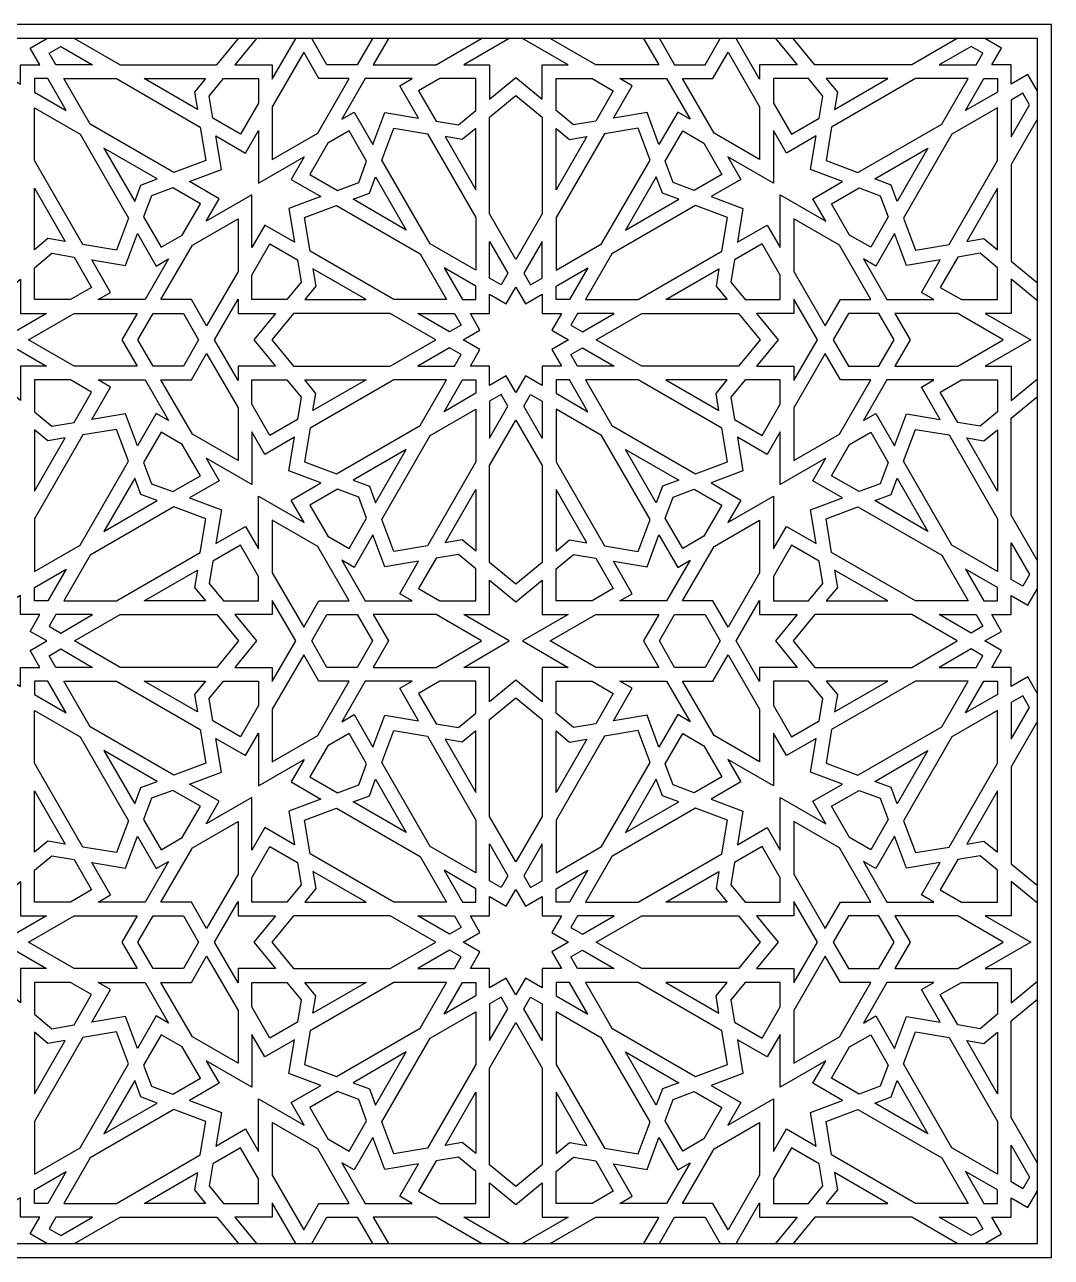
# Model space of a CAD drawing. Extents: x 1064 to 2722, y -963 to 3.
# Drawn here: x 1917 to 2722, y -963 to 3 of the extents above; entities that cross this region are included whole.
import ezdxf

# ---------------------------------------------------------------- set-up
doc = ezdxf.new("R2010")
doc.units = 0
doc.layers.add('LAYER_05', color=7, linetype='CONTINUOUS')

msp = doc.modelspace()

# ---------------------------------------------------------------- linework, layer by layer
at = {"layer": 'LAYER_05'}
for points in [[(1063.95, -963.33), (2721.77, -963.33), (2721.77, 2.96), (1063.95, 2.96)], [(1074.77, -952.51), (2710.94, -952.51), (2710.94, -7.86), (1074.77, -7.86)], [(1969.89, -28.5), (1941.11, -28.5), (1935.84, -19.38), (1944.97, -14.11)], [(2135.47, -18.69), (2110.82, -61.37), (2110.82, -102.66), (2146.58, -82.01), (2171.22, -39.33), (2147.39, -39.33)], [(2468.33, -18.69), (2492.98, -61.37), (2492.98, -102.66), (2457.23, -82.01), (2432.58, -39.33), (2456.42, -39.33)], [(2633.91, -28.5), (2662.69, -28.5), (2667.96, -19.38), (2658.84, -14.11)], [(1949.25, -64.26), (1934.86, -39.33), (1924.32, -39.33), (1924.32, -49.86)], [(2054.36, -77.27), (2058.75, -103.64), (2033.71, -113.02), (1968, -75.08), (1947.36, -39.33), (1988.64, -39.33)], [(2010.29, -39.33), (2058.51, -39.33), (2049.8, -49.91), (2052.05, -63.44)], [(2061.28, -52.99), (2072.53, -39.33), (2100, -39.33), (2100, -58.47), (2085.86, -82.96), (2064.19, -70.45)], [(2199.12, -65.99), (2225.49, -70.39), (2210.79, -44.94), (2220.51, -39.33), (2183.72, -39.33), (2165.32, -71.19), (2175.04, -65.58), (2189.73, -91.03)], [(2225.58, -48.9), (2239.31, -72.69), (2256.77, -75.6), (2270.44, -64.35), (2270.44, -39.33), (2242.16, -39.33)], [(2378.22, -48.9), (2364.49, -72.69), (2347.03, -75.6), (2333.37, -64.35), (2333.37, -39.33), (2361.64, -39.33)], [(2404.69, -65.99), (2378.32, -70.39), (2393.01, -44.94), (2383.29, -39.33), (2420.08, -39.33), (2438.48, -71.19), (2428.76, -65.58), (2414.07, -91.03)], [(2542.52, -52.99), (2531.27, -39.33), (2503.8, -39.33), (2503.8, -58.47), (2517.94, -82.96), (2539.61, -70.45)], [(2549.45, -77.27), (2545.05, -103.64), (2570.09, -113.02), (2635.8, -75.08), (2656.45, -39.33), (2615.16, -39.33)], [(2593.52, -39.33), (2545.29, -39.33), (2554, -49.91), (2551.75, -63.44)], [(2654.55, -64.26), (2668.94, -39.33), (2679.48, -39.33), (2679.48, -49.86)], [(2322.54, -145.34), (2301.9, -181.09), (2281.26, -145.34), (2281.26, -69.46), (2301.9, -52.47), (2322.54, -69.46)], [(2690.3, -56.11), (2690.3, -84.9), (2704.7, -59.97), (2699.43, -50.84)], [(1924.32, -62.36), (1960.08, -83), (1998.02, -148.72), (1988.64, -173.75), (1962.26, -169.36), (1924.32, -103.64)], [(2679.48, -62.36), (2643.73, -83), (2605.79, -148.72), (2615.17, -173.75), (2641.54, -169.36), (2679.48, -103.64)], [(2148.91, -131.86), (2123.87, -141.24), (2128.26, -167.61), (2104.94, -154.14), (2094.76, -171.77), (2094.76, -130.48), (2059.01, -151.13), (2069.18, -133.5), (2045.85, -120.03), (2070.89, -110.65), (2066.5, -84.28), (2089.82, -97.75), (2100, -80.12), (2100, -121.4), (2135.75, -100.76), (2125.58, -118.39)], [(2140.36, -114.43), (2162.03, -126.94), (2178.61, -120.73), (2184.82, -104.15), (2171.08, -80.36), (2154.5, -89.94)], [(2232.5, -82.53), (2270.44, -148.24), (2270.44, -189.52), (2234.68, -168.88), (2196.74, -103.17), (2206.12, -78.13)], [(2246.32, -84.83), (2270.44, -126.59), (2270.44, -78.37), (2259.85, -87.08)], [(2371.31, -82.53), (2333.37, -148.24), (2333.37, -189.52), (2369.12, -168.88), (2407.06, -103.17), (2397.68, -78.13)], [(2357.48, -84.83), (2333.37, -126.59), (2333.37, -78.37), (2343.95, -87.08)], [(2463.44, -114.43), (2441.77, -126.94), (2425.2, -120.73), (2418.99, -104.15), (2432.72, -80.36), (2449.3, -89.94)], [(2454.9, -131.86), (2479.93, -141.24), (2475.54, -167.61), (2498.87, -154.14), (2509.04, -171.77), (2509.04, -130.48), (2544.8, -151.13), (2534.62, -133.5), (2557.95, -120.03), (2532.91, -110.65), (2537.31, -84.28), (2513.98, -97.75), (2503.8, -80.12), (2503.8, -121.4), (2468.05, -100.76), (2478.23, -118.39)], [(2020.59, -117.94), (1978.82, -93.83), (2002.94, -135.59), (2007.75, -122.75)], [(2583.21, -117.94), (2624.98, -93.83), (2600.87, -135.59), (2596.06, -122.75)], [(1924.32, -173.52), (1924.32, -125.29), (1948.44, -167.06), (1934.91, -164.8)], [(2016.15, -131.16), (2009.94, -147.73), (2023.68, -171.52), (2040.26, -161.95), (2054.4, -137.46), (2032.73, -124.95)], [(2215.94, -158.06), (2174.17, -133.95), (2187.01, -129.13), (2191.82, -116.29)], [(2387.87, -158.06), (2429.63, -133.95), (2416.79, -129.13), (2411.98, -116.29)], [(2587.65, -131.16), (2593.86, -147.73), (2580.12, -171.52), (2563.54, -161.95), (2549.4, -137.46), (2571.08, -124.95)], [(2679.48, -173.52), (2679.48, -125.29), (2655.37, -167.06), (2668.89, -164.8)], [(2140.4, -174.62), (2136.01, -148.25), (2161.05, -138.86), (2226.76, -176.81), (2247.4, -212.56), (2206.12, -212.56)], [(2463.4, -174.62), (2467.79, -148.25), (2442.76, -138.86), (2377.04, -176.81), (2356.4, -212.56), (2397.68, -212.56)], [(2048.18, -169.87), (2083.94, -149.23), (2083.94, -190.51), (2059.29, -233.2), (2047.37, -212.56), (2023.54, -212.56)], [(2555.62, -169.87), (2519.87, -149.23), (2519.87, -190.51), (2544.51, -233.2), (2556.43, -212.56), (2580.27, -212.56)], [(1995.64, -185.89), (2005.03, -160.86), (2019.72, -186.31), (2029.44, -180.69), (2011.04, -212.56), (1974.25, -212.56), (1983.97, -206.95), (1969.27, -181.5)], [(2608.16, -185.89), (2598.78, -160.86), (2584.09, -186.31), (2574.37, -180.69), (2592.76, -212.56), (2629.56, -212.56), (2619.84, -206.95), (2634.53, -181.5)], [(2094.76, -212.56), (2094.76, -193.41), (2108.9, -168.92), (2130.57, -181.44), (2133.48, -198.89), (2122.23, -212.56)], [(2295.65, -191.92), (2290.38, -201.04), (2281.26, -195.77), (2281.26, -166.99)], [(2308.15, -191.92), (2313.42, -201.04), (2322.54, -195.77), (2322.54, -166.99)], [(2509.04, -212.56), (2509.04, -193.41), (2494.91, -168.92), (2473.24, -181.44), (2470.33, -198.89), (2481.58, -212.56)], [(1924.32, -212.56), (1924.32, -187.54), (1937.99, -176.29), (1955.45, -179.2), (1969.18, -202.99), (1952.6, -212.56)], [(2679.48, -212.56), (2679.48, -187.54), (2665.82, -176.29), (2648.36, -179.2), (2634.62, -202.99), (2651.2, -212.56)], [(2136.25, -212.56), (2184.47, -212.56), (2142.71, -188.44), (2144.96, -201.97)], [(2245.51, -187.63), (2259.9, -212.56), (2270.44, -212.56), (2270.44, -202.02)], [(2358.3, -187.63), (2343.9, -212.56), (2333.37, -212.56), (2333.37, -202.02)], [(2467.56, -212.56), (2419.33, -212.56), (2461.1, -188.44), (2458.84, -201.97)], [(1892.86, -274.61), (1872.22, -291.6), (1872.22, -264.67), (1851.86, -264.67), (1887.62, -244.02), (1851.86, -223.38), (1872.22, -223.38), (1872.22, -196.44), (1892.86, -213.44), (1913.5, -196.44), (1913.5, -223.38), (1933.85, -223.38), (1898.1, -244.02), (1933.85, -264.67), (1913.5, -264.67), (1913.5, -291.6)], [(2273.7, -251.58), (2260.62, -244.02), (2273.7, -236.47), (2266.15, -223.38), (2281.26, -223.38), (2281.26, -208.27), (2294.35, -215.83), (2301.9, -202.74), (2309.46, -215.83), (2322.54, -208.27), (2322.54, -223.38), (2337.65, -223.38), (2330.1, -236.47), (2343.19, -244.02), (2330.1, -251.58), (2337.65, -264.67), (2322.54, -264.67), (2322.54, -279.78), (2309.46, -272.22), (2301.9, -285.31), (2294.35, -272.22), (2281.26, -279.78), (2281.26, -264.67), (2266.15, -264.67)], [(2096.33, -244.02), (2113.32, -264.67), (2083.94, -264.67), (2083.94, -275.89), (2065.54, -244.02), (2083.94, -212.16), (2083.94, -223.38), (2113.32, -223.38)], [(2507.47, -244.02), (2490.48, -264.67), (2519.87, -264.67), (2519.87, -275.89), (2538.26, -244.02), (2519.87, -212.16), (2519.87, -223.38), (2490.48, -223.38)], [(1919.75, -244.02), (1955.5, -223.38), (2004.79, -223.38), (1992.87, -244.02), (2004.79, -264.67), (1955.5, -264.67)], [(2053.04, -244.02), (2041.12, -264.67), (2017.29, -264.67), (2005.37, -244.02), (2017.29, -223.38), (2041.12, -223.38)], [(2127.34, -264.67), (2203.22, -264.67), (2238.97, -244.02), (2203.22, -223.38), (2127.34, -223.38), (2110.35, -244.02)], [(2258.92, -232.51), (2249.79, -237.77), (2224.86, -223.38), (2253.65, -223.38)], [(2344.88, -232.51), (2354.01, -237.77), (2378.94, -223.38), (2350.15, -223.38)], [(2476.47, -264.67), (2400.58, -264.67), (2364.83, -244.02), (2400.58, -223.38), (2476.47, -223.38), (2493.46, -244.02)], [(2550.76, -244.02), (2562.68, -264.67), (2586.51, -264.67), (2598.43, -244.02), (2586.51, -223.38), (2562.68, -223.38)], [(2684.06, -244.02), (2648.3, -223.38), (2599.01, -223.38), (2610.93, -244.02), (2599.01, -264.67), (2648.3, -264.67)], [(2224.86, -264.67), (2253.65, -264.67), (2258.92, -255.54), (2249.79, -250.27)], [(2378.94, -264.67), (2350.15, -264.67), (2344.88, -255.54), (2354.01, -250.27)], [(2083.94, -338.82), (2048.18, -318.18), (2023.54, -275.49), (2047.37, -275.49), (2059.29, -254.85), (2083.94, -297.53)], [(2519.87, -338.82), (2555.62, -318.18), (2580.27, -275.49), (2556.43, -275.49), (2544.51, -254.85), (2519.87, -297.53)], [(1937.99, -311.76), (1955.45, -308.85), (1969.18, -285.06), (1952.6, -275.49), (1924.32, -275.49), (1924.32, -300.51)], [(1995.64, -302.15), (1969.27, -306.55), (1983.97, -281.1), (1974.25, -275.49), (2011.04, -275.49), (2029.44, -307.35), (2019.72, -301.74), (2005.03, -327.19)], [(2094.76, -275.49), (2122.23, -275.49), (2133.48, -289.15), (2130.57, -306.61), (2108.9, -319.12), (2094.76, -294.63)], [(2140.4, -313.43), (2136.01, -339.8), (2161.05, -349.18), (2226.76, -311.24), (2247.4, -275.49), (2206.12, -275.49)], [(2136.25, -275.49), (2184.47, -275.49), (2142.71, -299.6), (2144.96, -286.08)], [(2245.51, -300.42), (2259.9, -275.49), (2270.44, -275.49), (2270.44, -286.02)], [(2358.3, -300.42), (2343.9, -275.49), (2333.37, -275.49), (2333.37, -286.02)], [(2397.68, -275.49), (2356.4, -275.49), (2377.04, -311.24), (2442.76, -349.18), (2467.79, -339.8), (2463.4, -313.43)], [(2467.56, -275.49), (2419.33, -275.49), (2461.1, -299.6), (2458.84, -286.08)], [(2509.04, -275.49), (2481.58, -275.49), (2470.33, -289.15), (2473.24, -306.61), (2494.91, -319.12), (2509.04, -294.63)], [(2608.16, -302.15), (2634.53, -306.55), (2619.84, -281.1), (2629.56, -275.49), (2592.76, -275.49), (2574.37, -307.35), (2584.09, -301.74), (2598.78, -327.19)], [(2665.82, -311.76), (2648.36, -308.85), (2634.62, -285.06), (2651.2, -275.49), (2679.48, -275.49), (2679.48, -300.51)], [(2295.65, -296.13), (2290.38, -287.01), (2281.26, -292.27), (2281.26, -321.06)], [(2313.42, -287.01), (2322.54, -292.27), (2322.54, -321.06), (2308.15, -296.13)], [(2196.74, -384.88), (2234.68, -319.16), (2270.44, -298.52), (2270.44, -339.81), (2232.5, -405.52), (2206.12, -409.91)], [(2397.68, -409.91), (2407.06, -384.88), (2369.12, -319.16), (2333.37, -298.52), (2333.37, -339.81), (2371.31, -405.52)], [(2322.54, -418.59), (2301.9, -435.58), (2281.26, -418.59), (2281.26, -342.71), (2301.9, -306.95), (2322.54, -342.71)], [(1988.64, -314.29), (1962.26, -318.69), (1924.32, -384.4), (1924.32, -425.69), (1960.08, -405.04), (1998.02, -339.33)], [(1934.91, -323.24), (1924.32, -314.53), (1924.32, -362.76), (1948.44, -320.99)], [(2016.15, -356.89), (2032.73, -363.1), (2054.4, -350.59), (2040.26, -326.1), (2023.68, -316.53), (2009.94, -340.32)], [(2045.85, -368.02), (2070.89, -377.4), (2066.5, -403.77), (2089.82, -390.3), (2100, -407.93), (2100, -366.64), (2135.75, -387.29), (2125.58, -369.66), (2148.91, -356.19), (2123.87, -346.81), (2128.26, -320.44), (2104.94, -333.91), (2094.76, -316.28), (2094.76, -357.56), (2059.01, -336.92), (2069.18, -354.55)], [(2532.91, -377.4), (2557.95, -368.02), (2534.62, -354.55), (2544.8, -336.92), (2509.04, -357.56), (2509.04, -316.28), (2498.87, -333.91), (2475.54, -320.44), (2479.93, -346.81), (2454.9, -356.19), (2478.23, -369.66), (2468.05, -387.29), (2503.8, -366.64), (2503.8, -407.93), (2513.98, -390.3), (2537.31, -403.77)], [(2587.65, -356.89), (2571.08, -363.1), (2549.4, -350.59), (2563.54, -326.1), (2580.12, -316.53), (2593.86, -340.32)], [(2615.17, -314.29), (2641.54, -318.69), (2679.48, -384.4), (2679.48, -425.69), (2643.73, -405.04), (2605.79, -339.33)], [(2668.89, -323.24), (2679.48, -314.53), (2679.48, -362.76), (2655.37, -320.99)], [(2191.82, -371.75), (2215.94, -329.99), (2174.17, -354.1), (2187.01, -358.91)], [(2387.87, -329.99), (2429.63, -354.1), (2416.79, -358.91), (2411.98, -371.75)], [(2007.75, -365.3), (2002.94, -352.45), (1978.82, -394.22), (2020.59, -370.11)], [(2596.06, -365.3), (2600.87, -352.45), (2624.98, -394.22), (2583.21, -370.11)], [(2171.08, -407.68), (2184.82, -383.89), (2178.61, -367.32), (2162.03, -361.11), (2140.36, -373.62), (2154.5, -398.11)], [(2246.32, -403.22), (2270.44, -361.45), (2270.44, -409.68), (2259.85, -400.96)], [(2333.37, -361.45), (2333.37, -409.68), (2343.95, -400.96), (2357.48, -403.22)], [(2432.72, -407.68), (2418.99, -383.89), (2425.2, -367.32), (2441.77, -361.11), (2463.44, -373.62), (2449.3, -398.11)], [(1968, -412.97), (1947.36, -448.72), (1988.64, -448.72), (2054.36, -410.78), (2058.75, -384.41), (2033.71, -375.03)], [(2635.8, -412.97), (2656.45, -448.72), (2615.16, -448.72), (2549.45, -410.78), (2545.05, -384.41), (2570.09, -375.03)], [(2146.58, -406.03), (2110.82, -385.39), (2110.82, -426.67), (2135.47, -469.36), (2147.39, -448.72), (2171.22, -448.72)], [(2492.98, -385.39), (2492.98, -426.67), (2468.33, -469.36), (2456.42, -448.72), (2432.58, -448.72), (2457.23, -406.03)], [(2085.86, -405.09), (2064.19, -417.6), (2061.28, -435.05), (2072.53, -448.72), (2100, -448.72), (2100, -429.57)], [(2199.12, -422.05), (2189.73, -397.02), (2175.04, -422.47), (2165.32, -416.86), (2183.72, -448.72), (2220.51, -448.72), (2210.79, -443.11), (2225.49, -417.66)], [(2404.69, -422.05), (2414.07, -397.02), (2428.76, -422.47), (2438.48, -416.86), (2420.08, -448.72), (2383.29, -448.72), (2393.01, -443.11), (2378.32, -417.66)], [(2503.8, -448.72), (2531.27, -448.72), (2542.52, -435.05), (2539.61, -417.6), (2517.94, -405.09), (2503.8, -429.57)], [(2690.3, -431.93), (2690.3, -403.15), (2704.7, -428.08), (2699.43, -437.2)], [(2225.58, -439.15), (2242.16, -448.72), (2270.44, -448.72), (2270.44, -423.7), (2256.77, -412.45), (2239.31, -415.36)], [(2378.22, -439.15), (2361.64, -448.72), (2333.37, -448.72), (2333.37, -423.7), (2347.03, -412.45), (2364.49, -415.36)], [(1924.32, -438.18), (1949.25, -423.79), (1934.86, -448.72), (1924.32, -448.72)], [(2049.8, -438.13), (2058.51, -448.72), (2010.29, -448.72), (2052.05, -424.61)], [(2545.29, -448.72), (2593.52, -448.72), (2551.75, -424.61), (2554, -438.13)], [(2679.48, -438.18), (2654.55, -423.79), (2668.94, -448.72), (2679.48, -448.72)], [(2296.66, -480.18), (2260.91, -459.54), (2281.26, -459.54), (2281.26, -432.61), (2301.9, -449.6), (2322.54, -432.61), (2322.54, -459.54), (2342.9, -459.54), (2307.14, -480.18), (2342.9, -500.83), (2322.54, -500.83), (2322.54, -527.76), (2301.9, -510.77), (2281.26, -527.76), (2281.26, -500.83), (2260.91, -500.83)], [(1851.57, -480.18), (1864.66, -487.74), (1857.11, -500.83), (1872.22, -500.83), (1872.22, -515.94), (1885.3, -508.38), (1892.86, -521.47), (1900.41, -508.38), (1913.5, -515.94), (1913.5, -500.83), (1928.61, -500.83), (1921.06, -487.74), (1934.14, -480.18), (1921.06, -472.63), (1928.61, -459.54), (1913.5, -459.54), (1913.5, -444.43), (1900.41, -451.99), (1892.86, -438.9), (1885.3, -451.99), (1872.22, -444.43), (1872.22, -459.54), (1857.11, -459.54), (1864.66, -472.63)], [(2129.22, -480.18), (2110.82, -448.32), (2110.82, -459.54), (2081.44, -459.54), (2098.43, -480.18), (2081.44, -500.83), (2110.82, -500.83), (2110.82, -512.05)], [(2474.58, -480.18), (2492.98, -448.32), (2492.98, -459.54), (2522.36, -459.54), (2505.37, -480.18), (2522.36, -500.83), (2492.98, -500.83), (2492.98, -512.05)], [(1969.89, -459.54), (1941.11, -459.54), (1935.84, -468.67), (1944.97, -473.94)], [(2084.41, -480.18), (2067.42, -500.83), (1991.54, -500.83), (1955.79, -480.18), (1991.54, -459.54), (2067.42, -459.54)], [(2141.72, -480.18), (2153.64, -459.54), (2177.47, -459.54), (2189.39, -480.18), (2177.47, -500.83), (2153.64, -500.83)], [(2201.89, -480.18), (2189.97, -500.83), (2239.26, -500.83), (2275.01, -480.18), (2239.26, -459.54), (2189.97, -459.54)], [(2401.92, -480.18), (2413.83, -500.83), (2364.54, -500.83), (2328.79, -480.18), (2364.54, -459.54), (2413.83, -459.54)], [(2462.08, -480.18), (2450.17, -500.83), (2426.33, -500.83), (2414.41, -480.18), (2426.33, -459.54), (2450.17, -459.54)], [(2648.01, -480.18), (2612.26, -459.54), (2536.38, -459.54), (2519.39, -480.18), (2536.38, -500.83), (2612.26, -500.83)], [(2633.91, -459.54), (2662.69, -459.54), (2667.96, -468.67), (2658.84, -473.94)], [(1969.89, -500.83), (1941.11, -500.83), (1935.84, -491.7), (1944.97, -486.43)], [(2135.47, -491.01), (2110.82, -533.69), (2110.82, -574.98), (2146.58, -554.34), (2171.22, -511.65), (2147.39, -511.65)], [(2468.33, -491.01), (2492.98, -533.69), (2492.98, -574.98), (2457.23, -554.34), (2432.58, -511.65), (2456.42, -511.65)], [(2633.91, -500.83), (2662.69, -500.83), (2667.96, -491.7), (2658.84, -486.43)], [(1949.25, -536.58), (1934.86, -511.65), (1924.32, -511.65), (1924.32, -522.19)], [(2054.36, -549.59), (2058.75, -575.96), (2033.71, -585.34), (1968, -547.4), (1947.36, -511.65), (1988.64, -511.65)], [(2010.29, -511.65), (2058.51, -511.65), (2049.8, -522.24), (2052.05, -535.76)], [(2061.28, -525.31), (2072.53, -511.65), (2100, -511.65), (2100, -530.79), (2085.86, -555.28), (2064.19, -542.77)], [(2199.12, -538.31), (2225.49, -542.71), (2210.79, -517.26), (2220.51, -511.65), (2183.72, -511.65), (2165.32, -543.51), (2175.04, -537.9), (2189.73, -563.35)], [(2225.58, -521.22), (2239.31, -545.01), (2256.77, -547.92), (2270.44, -536.67), (2270.44, -511.65), (2242.16, -511.65)], [(2378.22, -521.22), (2364.49, -545.01), (2347.03, -547.92), (2333.37, -536.67), (2333.37, -511.65), (2361.64, -511.65)], [(2404.69, -538.31), (2378.32, -542.71), (2393.01, -517.26), (2383.29, -511.65), (2420.08, -511.65), (2438.48, -543.51), (2428.76, -537.9), (2414.07, -563.35)], [(2542.52, -525.31), (2531.27, -511.65), (2503.8, -511.65), (2503.8, -530.79), (2517.94, -555.28), (2539.61, -542.77)], [(2549.45, -549.59), (2545.05, -575.96), (2570.09, -585.34), (2635.8, -547.4), (2656.45, -511.65), (2615.16, -511.65)], [(2593.52, -511.65), (2545.29, -511.65), (2554, -522.24), (2551.75, -535.76)], [(2654.55, -536.58), (2668.94, -511.65), (2679.48, -511.65), (2679.48, -522.19)], [(2322.54, -617.66), (2301.9, -653.42), (2281.26, -617.66), (2281.26, -541.78), (2301.9, -524.79), (2322.54, -541.78)], [(2690.3, -528.43), (2690.3, -557.22), (2704.7, -532.29), (2699.43, -523.17)], [(1924.32, -534.68), (1960.08, -555.33), (1998.02, -621.04), (1988.64, -646.08), (1962.26, -641.68), (1924.32, -575.97)], [(2679.48, -534.68), (2643.73, -555.33), (2605.79, -621.04), (2615.17, -646.08), (2641.54, -641.68), (2679.48, -575.97)], [(2232.5, -554.85), (2270.44, -620.56), (2270.44, -661.85), (2234.68, -641.21), (2196.74, -575.49), (2206.12, -550.45)], [(2246.32, -557.15), (2270.44, -598.92), (2270.44, -550.69), (2259.85, -559.4)], [(2371.31, -554.85), (2333.37, -620.56), (2333.37, -661.85), (2369.12, -641.21), (2407.06, -575.49), (2397.68, -550.45)], [(2357.48, -557.15), (2333.37, -598.92), (2333.37, -550.69), (2343.95, -559.4)], [(2148.91, -604.18), (2123.87, -613.56), (2128.26, -639.93), (2104.94, -626.46), (2094.76, -644.09), (2094.76, -602.81), (2059.01, -623.45), (2069.18, -605.82), (2045.85, -592.35), (2070.89, -582.97), (2066.5, -556.6), (2089.82, -570.07), (2100, -552.44), (2100, -593.72), (2135.75, -573.08), (2125.58, -590.71)], [(2140.36, -586.75), (2162.03, -599.26), (2178.61, -593.05), (2184.82, -576.48), (2171.08, -552.69), (2154.5, -562.26)], [(2463.44, -586.75), (2441.77, -599.26), (2425.2, -593.05), (2418.99, -576.48), (2432.72, -552.69), (2449.3, -562.26)], [(2454.9, -604.18), (2479.93, -613.56), (2475.54, -639.93), (2498.87, -626.46), (2509.04, -644.09), (2509.04, -602.81), (2544.8, -623.45), (2534.62, -605.82), (2557.95, -592.35), (2532.91, -582.97), (2537.31, -556.6), (2513.98, -570.07), (2503.8, -552.44), (2503.8, -593.72), (2468.05, -573.08), (2478.23, -590.71)], [(2020.59, -590.26), (1978.82, -566.15), (2002.94, -607.91), (2007.75, -595.07)], [(2583.21, -590.26), (2624.98, -566.15), (2600.87, -607.91), (2596.06, -595.07)], [(2215.94, -630.38), (2174.17, -606.27), (2187.01, -601.46), (2191.82, -588.62)], [(2387.87, -630.38), (2429.63, -606.27), (2416.79, -601.46), (2411.98, -588.62)], [(1924.32, -645.84), (1924.32, -597.61), (1948.44, -639.38), (1934.91, -637.13)], [(2016.15, -603.48), (2009.94, -620.05), (2023.68, -643.84), (2040.26, -634.27), (2054.4, -609.78), (2032.73, -597.27)], [(2587.65, -603.48), (2593.86, -620.05), (2580.12, -643.84), (2563.54, -634.27), (2549.4, -609.78), (2571.08, -597.27)], [(2679.48, -645.84), (2679.48, -597.61), (2655.37, -639.38), (2668.89, -637.13)], [(2140.4, -646.94), (2136.01, -620.57), (2161.05, -611.19), (2226.76, -649.13), (2247.4, -684.88), (2206.12, -684.88)], [(2463.4, -646.94), (2467.79, -620.57), (2442.76, -611.19), (2377.04, -649.13), (2356.4, -684.88), (2397.68, -684.88)], [(2048.18, -642.19), (2083.94, -621.55), (2083.94, -662.84), (2059.29, -705.52), (2047.37, -684.88), (2023.54, -684.88)], [(2555.62, -642.19), (2519.87, -621.55), (2519.87, -662.84), (2544.51, -705.52), (2556.43, -684.88), (2580.27, -684.88)], [(1995.64, -658.22), (2005.03, -633.18), (2019.72, -658.63), (2029.44, -653.02), (2011.04, -684.88), (1974.25, -684.88), (1983.97, -679.27), (1969.27, -653.82)], [(2608.16, -658.22), (2598.78, -633.18), (2584.09, -658.63), (2574.37, -653.02), (2592.76, -684.88), (2629.56, -684.88), (2619.84, -679.27), (2634.53, -653.82)], [(2094.76, -684.88), (2094.76, -665.74), (2108.9, -641.25), (2130.57, -653.76), (2133.48, -671.22), (2122.23, -684.88)], [(2295.65, -664.24), (2290.38, -673.36), (2281.26, -668.1), (2281.26, -639.31)], [(2308.15, -664.24), (2313.42, -673.36), (2322.54, -668.1), (2322.54, -639.31)], [(2509.04, -684.88), (2509.04, -665.74), (2494.91, -641.25), (2473.24, -653.76), (2470.33, -671.22), (2481.58, -684.88)], [(1924.32, -684.88), (1924.32, -659.86), (1937.99, -648.61), (1955.45, -651.52), (1969.18, -675.31), (1952.6, -684.88)], [(2679.48, -684.88), (2679.48, -659.86), (2665.82, -648.61), (2648.36, -651.52), (2634.62, -675.31), (2651.2, -684.88)], [(2136.25, -684.88), (2184.47, -684.88), (2142.71, -660.77), (2144.96, -674.29)], [(2245.51, -659.95), (2259.9, -684.88), (2270.44, -684.88), (2270.44, -674.34)], [(2358.3, -659.95), (2343.9, -684.88), (2333.37, -684.88), (2333.37, -674.34)], [(2467.56, -684.88), (2419.33, -684.88), (2461.1, -660.77), (2458.84, -674.29)], [(1892.86, -746.93), (1872.22, -763.92), (1872.22, -736.99), (1851.86, -736.99), (1887.62, -716.35), (1851.86, -695.7), (1872.22, -695.7), (1872.22, -668.77), (1892.86, -685.76), (1913.5, -668.77), (1913.5, -695.7), (1933.85, -695.7), (1898.1, -716.35), (1933.85, -736.99), (1913.5, -736.99), (1913.5, -763.92)], [(2273.7, -723.9), (2260.62, -716.35), (2273.7, -708.79), (2266.15, -695.7), (2281.26, -695.7), (2281.26, -680.59), (2294.35, -688.15), (2301.9, -675.06), (2309.46, -688.15), (2322.54, -680.59), (2322.54, -695.7), (2337.65, -695.7), (2330.1, -708.79), (2343.19, -716.35), (2330.1, -723.9), (2337.65, -736.99), (2322.54, -736.99), (2322.54, -752.1), (2309.46, -744.54), (2301.9, -757.63), (2294.35, -744.54), (2281.26, -752.1), (2281.26, -736.99), (2266.15, -736.99)], [(2096.33, -716.35), (2113.32, -736.99), (2083.94, -736.99), (2083.94, -748.21), (2065.54, -716.35), (2083.94, -684.48), (2083.94, -695.7), (2113.32, -695.7)], [(2507.47, -716.35), (2490.48, -736.99), (2519.87, -736.99), (2519.87, -748.21), (2538.26, -716.35), (2519.87, -684.48), (2519.87, -695.7), (2490.48, -695.7)], [(1919.75, -716.35), (1955.5, -695.7), (2004.79, -695.7), (1992.87, -716.35), (2004.79, -736.99), (1955.5, -736.99)], [(2053.04, -716.35), (2041.12, -736.99), (2017.29, -736.99), (2005.37, -716.35), (2017.29, -695.7), (2041.12, -695.7)], [(2127.34, -736.99), (2203.22, -736.99), (2238.97, -716.35), (2203.22, -695.7), (2127.34, -695.7), (2110.35, -716.35)], [(2258.92, -704.83), (2249.79, -710.1), (2224.86, -695.7), (2253.65, -695.7)], [(2344.88, -704.83), (2354.01, -710.1), (2378.94, -695.7), (2350.15, -695.7)], [(2476.47, -736.99), (2400.58, -736.99), (2364.83, -716.35), (2400.58, -695.7), (2476.47, -695.7), (2493.46, -716.35)], [(2550.76, -716.35), (2562.68, -736.99), (2586.51, -736.99), (2598.43, -716.35), (2586.51, -695.7), (2562.68, -695.7)], [(2684.06, -716.35), (2648.3, -695.7), (2599.01, -695.7), (2610.93, -716.35), (2599.01, -736.99), (2648.3, -736.99)], [(2224.86, -736.99), (2253.65, -736.99), (2258.92, -727.86), (2249.79, -722.59)], [(2378.94, -736.99), (2350.15, -736.99), (2344.88, -727.86), (2354.01, -722.59)], [(2083.94, -811.14), (2048.18, -790.5), (2023.54, -747.81), (2047.37, -747.81), (2059.29, -727.17), (2083.94, -769.86)], [(2519.87, -811.14), (2555.62, -790.5), (2580.27, -747.81), (2556.43, -747.81), (2544.51, -727.17), (2519.87, -769.86)], [(1937.99, -784.08), (1955.45, -781.17), (1969.18, -757.38), (1952.6, -747.81), (1924.32, -747.81), (1924.32, -772.83)], [(1995.64, -774.48), (1969.27, -778.87), (1983.97, -753.42), (1974.25, -747.81), (2011.04, -747.81), (2029.44, -779.67), (2019.72, -774.06), (2005.03, -799.51)], [(2094.76, -747.81), (2122.23, -747.81), (2133.48, -761.48), (2130.57, -778.93), (2108.9, -791.44), (2094.76, -766.96)], [(2140.4, -785.75), (2136.01, -812.12), (2161.05, -821.5), (2226.76, -783.56), (2247.4, -747.81), (2206.12, -747.81)], [(2136.25, -747.81), (2184.47, -747.81), (2142.71, -771.92), (2144.96, -758.4)], [(2245.51, -772.74), (2259.9, -747.81), (2270.44, -747.81), (2270.44, -758.35)], [(2358.3, -772.74), (2343.9, -747.81), (2333.37, -747.81), (2333.37, -758.35)], [(2397.68, -747.81), (2356.4, -747.81), (2377.04, -783.56), (2442.76, -821.5), (2467.79, -812.12), (2463.4, -785.75)], [(2467.56, -747.81), (2419.33, -747.81), (2461.1, -771.92), (2458.84, -758.4)], [(2509.04, -747.81), (2481.58, -747.81), (2470.33, -761.48), (2473.24, -778.93), (2494.91, -791.44), (2509.04, -766.96)], [(2608.16, -774.48), (2634.53, -778.87), (2619.84, -753.42), (2629.56, -747.81), (2592.76, -747.81), (2574.37, -779.67), (2584.09, -774.06), (2598.78, -799.51)], [(2665.82, -784.08), (2648.36, -781.17), (2634.62, -757.38), (2651.2, -747.81), (2679.48, -747.81), (2679.48, -772.83)], [(2295.65, -768.45), (2290.38, -759.33), (2281.26, -764.6), (2281.26, -793.38)], [(2313.42, -759.33), (2322.54, -764.6), (2322.54, -793.38), (2308.15, -768.45)], [(2196.74, -857.2), (2234.68, -791.49), (2270.44, -770.84), (2270.44, -812.13), (2232.5, -877.84), (2206.12, -882.24)], [(2397.68, -882.24), (2407.06, -857.2), (2369.12, -791.49), (2333.37, -770.84), (2333.37, -812.13), (2371.31, -877.84)], [(2322.54, -890.91), (2301.9, -907.9), (2281.26, -890.91), (2281.26, -815.03), (2301.9, -779.28), (2322.54, -815.03)], [(1988.64, -786.62), (1962.26, -791.01), (1924.32, -856.72), (1924.32, -898.01), (1960.08, -877.37), (1998.02, -811.65)], [(1934.91, -795.57), (1924.32, -786.85), (1924.32, -835.08), (1948.44, -793.31)], [(2016.15, -829.21), (2032.73, -835.42), (2054.4, -822.91), (2040.26, -798.42), (2023.68, -788.85), (2009.94, -812.64)], [(2045.85, -840.34), (2070.89, -849.72), (2066.5, -876.09), (2089.82, -862.62), (2100, -880.25), (2100, -838.97), (2135.75, -859.61), (2125.58, -841.98), (2148.91, -828.51), (2123.87, -819.13), (2128.26, -792.76), (2104.94, -806.23), (2094.76, -788.6), (2094.76, -829.89), (2059.01, -809.24), (2069.18, -826.87)], [(2532.91, -849.72), (2557.95, -840.34), (2534.62, -826.87), (2544.8, -809.24), (2509.04, -829.89), (2509.04, -788.6), (2498.87, -806.23), (2475.54, -792.76), (2479.93, -819.13), (2454.9, -828.51), (2478.23, -841.98), (2468.05, -859.61), (2503.8, -838.97), (2503.8, -880.25), (2513.98, -862.62), (2537.31, -876.09)], [(2587.65, -829.21), (2571.08, -835.42), (2549.4, -822.91), (2563.54, -798.42), (2580.12, -788.85), (2593.86, -812.64)], [(2615.17, -786.62), (2641.54, -791.01), (2679.48, -856.72), (2679.48, -898.01), (2643.73, -877.37), (2605.79, -811.65)], [(2668.89, -795.57), (2679.48, -786.85), (2679.48, -835.08), (2655.37, -793.31)], [(2191.82, -844.08), (2215.94, -802.31), (2174.17, -826.42), (2187.01, -831.23)], [(2387.87, -802.31), (2429.63, -826.42), (2416.79, -831.23), (2411.98, -844.08)], [(2007.75, -837.62), (2002.94, -824.78), (1978.82, -866.54), (2020.59, -842.43)], [(2596.06, -837.62), (2600.87, -824.78), (2624.98, -866.54), (2583.21, -842.43)], [(2171.08, -880), (2184.82, -856.22), (2178.61, -839.64), (2162.03, -833.43), (2140.36, -845.94), (2154.5, -870.43)], [(2246.32, -875.54), (2270.44, -833.77), (2270.44, -882), (2259.85, -873.29)], [(2333.37, -833.77), (2333.37, -882), (2343.95, -873.29), (2357.48, -875.54)], [(2432.72, -880), (2418.99, -856.22), (2425.2, -839.64), (2441.77, -833.43), (2463.44, -845.94), (2449.3, -870.43)], [(1968, -885.29), (1947.36, -921.04), (1988.64, -921.04), (2054.36, -883.1), (2058.75, -856.73), (2033.71, -847.35)], [(2635.8, -885.29), (2656.45, -921.04), (2615.16, -921.04), (2549.45, -883.1), (2545.05, -856.73), (2570.09, -847.35)], [(2146.58, -878.35), (2110.82, -857.71), (2110.82, -899), (2135.47, -941.68), (2147.39, -921.04), (2171.22, -921.04)], [(2492.98, -857.71), (2492.98, -899), (2468.33, -941.68), (2456.42, -921.04), (2432.58, -921.04), (2457.23, -878.35)], [(2199.12, -894.38), (2189.73, -869.34), (2175.04, -894.79), (2165.32, -889.18), (2183.72, -921.04), (2220.51, -921.04), (2210.79, -915.43), (2225.49, -889.98)], [(2404.69, -894.38), (2414.07, -869.34), (2428.76, -894.79), (2438.48, -889.18), (2420.08, -921.04), (2383.29, -921.04), (2393.01, -915.43), (2378.32, -889.98)], [(2085.86, -877.41), (2064.19, -889.92), (2061.28, -907.38), (2072.53, -921.04), (2100, -921.04), (2100, -901.9)], [(2503.8, -921.04), (2531.27, -921.04), (2542.52, -907.38), (2539.61, -889.92), (2517.94, -877.41), (2503.8, -901.9)], [(2690.3, -904.26), (2690.3, -875.47), (2704.7, -900.4), (2699.43, -909.53)], [(2225.58, -911.47), (2242.16, -921.04), (2270.44, -921.04), (2270.44, -896.02), (2256.77, -884.77), (2239.31, -887.68)], [(2378.22, -911.47), (2361.64, -921.04), (2333.37, -921.04), (2333.37, -896.02), (2347.03, -884.77), (2364.49, -887.68)], [(1924.32, -910.51), (1949.25, -896.11), (1934.86, -921.04), (1924.32, -921.04)], [(2049.8, -910.45), (2058.51, -921.04), (2010.29, -921.04), (2052.05, -896.93)], [(2545.29, -921.04), (2593.52, -921.04), (2551.75, -896.93), (2554, -910.45)], [(2679.48, -910.51), (2654.55, -896.11), (2668.94, -921.04), (2679.48, -921.04)], [(1969.89, -931.86), (1941.11, -931.86), (1935.84, -940.99), (1944.97, -946.26)], [(2633.91, -931.86), (2662.69, -931.86), (2667.96, -940.99), (2658.84, -946.26)]]:
    msp.add_lwpolyline(points, close=True, dxfattribs=at)
for points in [[(1851.57, -7.86), (1864.66, -15.42), (1857.11, -28.5), (1872.22, -28.5), (1872.22, -43.61), (1885.3, -36.06), (1892.86, -49.15), (1900.41, -36.06), (1913.5, -43.61), (1913.5, -28.5), (1928.61, -28.5), (1921.06, -15.42), (1934.14, -7.86)], [(1955.79, -7.86), (1991.54, -28.5), (2067.42, -28.5), (2084.41, -7.86)], [(2098.43, -7.86), (2081.44, -28.5), (2110.82, -28.5), (2110.82, -39.73), (2129.22, -7.86)], [(2189.39, -7.86), (2177.47, -28.5), (2153.64, -28.5), (2141.72, -7.86)], [(2201.89, -7.86), (2189.97, -28.5), (2239.26, -28.5), (2275.01, -7.86)], [(2296.66, -7.86), (2260.91, -28.5), (2281.26, -28.5), (2281.26, -55.44), (2301.9, -38.45), (2322.54, -55.44), (2322.54, -28.5), (2342.9, -28.5), (2307.14, -7.86)], [(2401.92, -7.86), (2413.83, -28.5), (2364.54, -28.5), (2328.79, -7.86)], [(2414.41, -7.86), (2426.33, -28.5), (2450.17, -28.5), (2462.08, -7.86)], [(2505.37, -7.86), (2522.36, -28.5), (2492.98, -28.5), (2492.98, -39.73), (2474.58, -7.86)], [(2648.01, -7.86), (2612.26, -28.5), (2536.38, -28.5), (2519.39, -7.86)], [(2710.94, -49.15), (2703.39, -36.06), (2690.3, -43.61), (2690.3, -28.5), (2675.19, -28.5), (2682.75, -15.42), (2669.66, -7.86)], [(2710.94, -70.79), (2690.3, -106.54), (2690.3, -182.43), (2710.94, -199.42)], [(2710.94, -213.44), (2690.3, -196.44), (2690.3, -223.38), (2669.95, -223.38), (2705.7, -244.02), (2669.95, -264.67), (2690.3, -264.67), (2690.3, -291.6), (2710.94, -274.61)], [(2710.94, -417.25), (2690.3, -381.5), (2690.3, -305.62), (2710.94, -288.63)], [(2710.94, -521.47), (2703.39, -508.38), (2690.3, -515.94), (2690.3, -500.83), (2675.19, -500.83), (2682.75, -487.74), (2669.66, -480.18), (2682.75, -472.63), (2675.19, -459.54), (2690.3, -459.54), (2690.3, -444.43), (2703.39, -451.99), (2710.94, -438.9)], [(2710.94, -543.11), (2690.3, -578.87), (2690.3, -654.75), (2710.94, -671.74)], [(2710.94, -685.76), (2690.3, -668.77), (2690.3, -695.7), (2669.95, -695.7), (2705.7, -716.35), (2669.95, -736.99), (2690.3, -736.99), (2690.3, -763.92), (2710.94, -746.93)], [(2710.94, -889.58), (2690.3, -853.82), (2690.3, -777.94), (2710.94, -760.95)], [(2296.66, -952.51), (2260.91, -931.86), (2281.26, -931.86), (2281.26, -904.93), (2301.9, -921.92), (2322.54, -904.93), (2322.54, -931.86), (2342.9, -931.86), (2307.14, -952.51)], [(1934.14, -952.51), (1921.06, -944.95), (1928.61, -931.86), (1913.5, -931.86), (1913.5, -916.75), (1900.41, -924.31), (1892.86, -911.22), (1885.3, -924.31), (1872.22, -916.75), (1872.22, -931.86), (1857.11, -931.86), (1864.66, -944.95), (1851.57, -952.51)], [(2669.66, -952.51), (2682.75, -944.95), (2675.19, -931.86), (2690.3, -931.86), (2690.3, -916.75), (2703.39, -924.31), (2710.94, -911.22)], [(2129.22, -952.51), (2110.82, -920.64), (2110.82, -931.86), (2081.44, -931.86), (2098.43, -952.51)], [(2474.58, -952.51), (2492.98, -920.64), (2492.98, -931.86), (2522.36, -931.86), (2505.37, -952.51)], [(1955.79, -952.51), (1991.54, -931.86), (2067.42, -931.86), (2084.41, -952.51)], [(2141.72, -952.51), (2153.64, -931.86), (2177.47, -931.86), (2189.39, -952.51)], [(2275.01, -952.51), (2239.26, -931.86), (2189.97, -931.86), (2201.89, -952.51)], [(2328.79, -952.51), (2364.54, -931.86), (2413.83, -931.86), (2401.92, -952.51)], [(2414.41, -952.51), (2426.33, -931.86), (2450.17, -931.86), (2462.08, -952.51)], [(2648.01, -952.51), (2612.26, -931.86), (2536.38, -931.86), (2519.39, -952.51)]]:
    msp.add_lwpolyline(points, dxfattribs=at)

doc.saveas('drawing.dxf')
